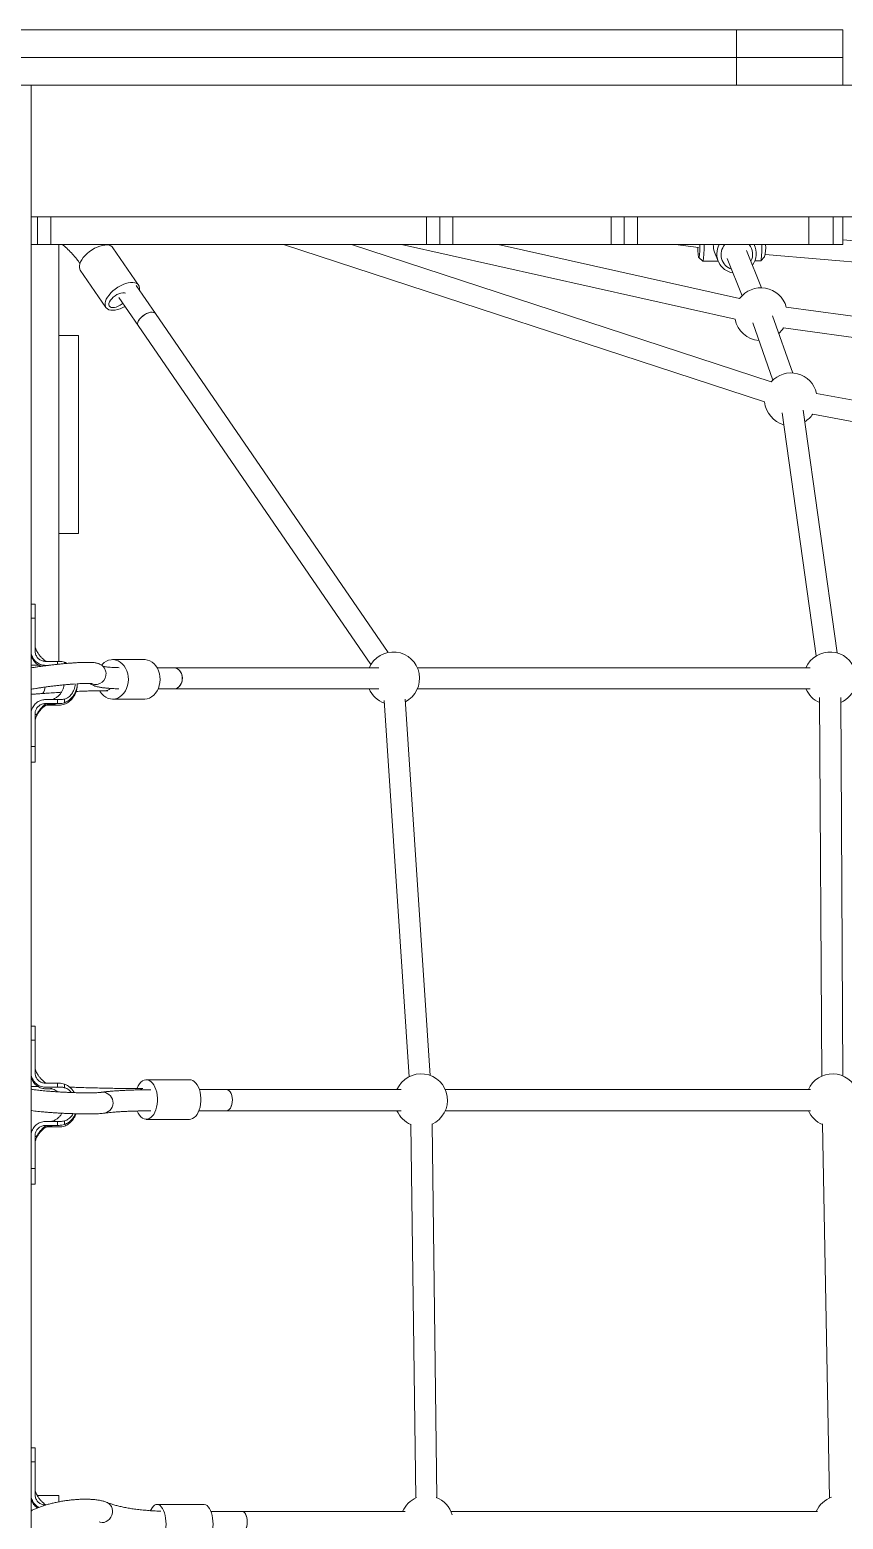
# Model space of a CAD drawing. Header units: millimetres. Extents: x -6304 to 6571, y -6082 to 4447.
# Drawn here: x 1532 to 2149, y 657 to 1787 of the extents above; entities that cross this region are included whole.
import ezdxf

# ---------------------------------------------------------------- set-up
doc = ezdxf.new("R2010")
doc.units = ezdxf.units.MM
doc.layers.add('DIKOM_ОБЪЕКТ', color=7, linetype='Continuous')

msp = doc.modelspace()

# ---------------------------------------------------------------- linework, layer by layer
at = {"layer": 'DIKOM_ОБЪЕКТ', "color": 7, "linetype": 'Continuous', "lineweight": 15}
for p, q in [((1466.666, 1787.038), (2068.478, 1787.038)), ((2068.478, 1766.038), (2068.478, 1787.038)), ((2068.478, 1787.038), (2149.017, 1787.038)), ((2149.017, 1766.038), (2149.017, 1787.038)), ((1327.104, 1766.038), (2068.478, 1766.038)), ((1466.666, 1766.038), (2068.478, 1766.038)), ((2068.478, 1745.038), (2068.478, 1766.038)), ((2068.478, 1766.038), (2149.017, 1766.038)), ((2149.017, 1745.038), (2149.017, 1766.038)), ((1327.104, 1745.038), (2068.478, 1745.038)), ((1533.207, 1645.038), (1533.207, 1745.038)), ((1533.207, -754.962), (1533.207, 1745.038)), ((2068.478, 1745.038), (2135.62, 1745.038)), ((2135.62, 1745.038), (2453.917, 1745.038)), ((1533.207, 1645.038), (2433.207, 1645.038)), ((1538.207, 1624.038), (1538.207, 1645.038)), ((1548.207, 1645.038), (1548.207, 1624.038)), ((1833.207, 1645.038), (1548.207, 1645.038)), ((1833.207, 1624.038), (1833.207, 1645.038)), ((1843.206, 1645.038), (1843.206, 1624.038)), ((1853.207, 1645.038), (1853.207, 1624.038)), ((1973.207, 1624.038), (1973.207, 1645.038)), ((1983.206, 1624.038), (1983.206, 1645.038)), ((1993.207, 1645.038), (1993.207, 1624.038)), ((2123.179, 1645.038), (1993.207, 1645.038)), ((2123.179, 1624.038), (2123.179, 1645.038)), ((2141.719, 1645.038), (2141.719, 1624.038)), ((2149.017, 1624.038), (2149.017, 1645.038)), ((2447.591, 1602.751), (2149.017, 1627.639)), ((1538.207, 1624.038), (1533.207, 1624.038)), ((1548.207, 1624.038), (1538.207, 1624.038)), ((1548.207, 1624.038), (1833.207, 1624.038)), ((1554.206, 1307.887), (1554.206, 1624.038)), ((1593.243, 1623.212), (1592.808, 1624.038)), ((1614.778, 1593.324), (1595.261, 1621.738)), ((1724.755, 1624.038), (2089.732, 1504.791)), ((2094.701, 1520), (1776.273, 1624.038)), ((1814.207, 1624.038), (2067.265, 1567.481)), ((1843.206, 1624.038), (1833.207, 1624.038)), ((1853.207, 1624.038), (1843.206, 1624.038)), ((1853.207, 1624.038), (1973.207, 1624.038)), ((2070.755, 1583.096), (1887.563, 1624.038)), ((1983.206, 1624.038), (1973.207, 1624.038)), ((1993.207, 1624.038), (1983.206, 1624.038)), ((1993.207, 1624.038), (2123.179, 1624.038)), ((2022.214, 1624.038), (2039.587, 1621.802)), ((2051.764, 1618.423), (2054.537, 1611.53)), ((2087.477, 1591.282), (2076.093, 1619.573)), ((2082.368, 1622.729), (2081.842, 1624.038)), ((2090.124, 1616.493), (2448.346, 1586.633)), ((2141.719, 1624.038), (2123.179, 1624.038)), ((2149.017, 1624.038), (2141.719, 1624.038)), ((1570.533, 1604.752), (1590.05, 1576.339)), ((2039.745, 1614.414), (2042.74, 1611.441)), ((2042.82, 1611.402), (2054.559, 1611.476)), ((2061.25, 1613.6), (2072.634, 1585.309)), ((2082.268, 1611.652), (2086.702, 1611.68)), ((2086.782, 1611.721), (2089.739, 1614.732)), ((1599.801, 1583.959), (1614.438, 1562.649)), ((1627.627, 1571.708), (1612.989, 1593.018)), ((1804.179, 1314.677), (1627.627, 1571.708)), ((2456.207, 1528.703), (2106.146, 1576.725)), ((1614.438, 1562.649), (1790.991, 1305.618)), ((2080.708, 1564.786), (2096.007, 1521.335)), ((2111.099, 1526.649), (2095.799, 1570.1)), ((2103.972, 1560.873), (2454.032, 1512.852)), ((1569.207, 1555.038), (1554.206, 1555.038)), ((1569.207, 1405.038), (1569.207, 1555.038)), ((2456.82, 1450.111), (2129.127, 1511.207)), ((2103.016, 1496.354), (2128.912, 1312.077)), ((2144.756, 1314.304), (2118.861, 1498.581)), ((2126.194, 1495.478), (2453.887, 1434.382)), ((1554.206, 1405.038), (1569.207, 1405.038)), ((1536.207, 1351.303), (1533.207, 1351.303)), ((1536.206, 1345.054), (1536.206, 1346.128)), ((1533.207, 1340.602), (1536.207, 1340.602)), ((1536.207, 1340.602), (1536.207, 1315.897)), ((1536.208, 1338.035), (1536.208, 1338.734)), ((1533.207, 1305.038), (1539.11, 1305.038)), ((1544.206, 1307.901), (1545.207, 1307.901)), ((1545.207, 1304.903), (1544.206, 1304.903)), ((1545.207, 1307.901), (1553.345, 1307.901)), ((1546.39, 1304.903), (1545.207, 1304.903)), ((1553.345, 1305.701), (1553.345, 1307.901)), ((1558.555, 1307.219), (1558.555, 1306.21)), ((1619.129, 1309.272), (1595.044, 1309.272)), ((1641.588, 1303.038), (1628.847, 1303.038)), ((1796.926, 1303.038), (1641.588, 1303.038)), ((2124.198, 1303.038), (1826.294, 1303.038)), ((1568.093, 1287.816), (1568.13, 1289.136)), ((1545.207, 1278.916), (1544.206, 1278.916)), ((1553.345, 1278.916), (1545.207, 1278.916)), ((1553.345, 1275.918), (1553.345, 1278.916)), ((1558.555, 1279.287), (1558.555, 1276.57)), ((1589.454, 1285.659), (1591.532, 1285.659)), ((1595.044, 1279.272), (1619.129, 1279.272)), ((1629.621, 1287.038), (1641.588, 1287.038)), ((1641.588, 1287.038), (1796.926, 1287.038)), ((1801.064, 1278.146), (1819.956, 992.8)), ((1835.921, 993.857), (1817.029, 1279.203)), ((1826.294, 1287.038), (2124.198, 1287.038)), ((2131.468, 1280.53), (2133.126, 993.322)), ((2149.126, 993.414), (2147.468, 1280.622)), ((1536.207, 1243.217), (1536.207, 1267.908)), ((1544.206, 1275.918), (1545.207, 1275.918)), ((1544.571, 1274.677), (1544.956, 1274.747)), ((1544.956, 1274.747), (1545.207, 1274.747)), ((1545.207, 1275.918), (1553.345, 1275.918)), ((1545.207, 1274.747), (1553.345, 1274.747)), ((1555.386, 1275.99), (1556.045, 1275.999)), ((1533.207, 1243.217), (1536.207, 1243.217)), ((1536.206, 1237.626), (1536.208, 1244.243)), ((1536.208, 1241.699), (1536.208, 1243.603)), ((1536.206, 1235.143), (1536.206, 1237.612)), ((1533.207, 1231.345), (1536.207, 1231.345)), ((1536.207, 1031.303), (1533.207, 1031.303)), ((1533.207, 1020.602), (1536.207, 1020.602)), ((1536.206, 1025.054), (1536.206, 1026.128)), ((1536.207, 1020.602), (1536.207, 995.897)), ((1536.208, 1018.035), (1536.208, 1018.734)), ((1544.206, 987.901), (1545.207, 987.901)), ((1545.207, 984.903), (1544.206, 984.903)), ((1545.207, 983.732), (1544.206, 983.732)), ((1545.207, 987.901), (1553.345, 987.901)), ((1553.345, 984.903), (1545.207, 984.903)), ((1548.963, 983.732), (1545.207, 983.732)), ((1553.345, 984.903), (1553.345, 987.901)), ((1558.555, 987.219), (1558.555, 984.503)), ((1618.089, 983.853), (1615.248, 983.853)), ((1653.527, 990.491), (1620.603, 990.491)), ((1681.366, 983.038), (1660.889, 983.038)), ((1814.062, 983.038), (1681.366, 983.038)), ((2124.406, 983.038), (1847.48, 983.038)), ((1620.603, 960.491), (1653.527, 960.491)), ((1660.564, 967.038), (1681.366, 967.038)), ((1681.366, 967.038), (1814.062, 967.038)), ((1847.48, 967.038), (2124.406, 967.038)), ((1545.207, 958.916), (1544.206, 958.916)), ((1544.206, 955.918), (1545.207, 955.918)), ((1544.571, 954.677), (1544.956, 954.747)), ((1544.956, 954.747), (1545.207, 954.747)), ((1553.345, 958.916), (1545.207, 958.916)), ((1545.207, 955.918), (1553.345, 955.918)), ((1545.207, 954.747), (1553.345, 954.747)), ((1553.345, 955.918), (1553.345, 958.916)), ((1555.386, 955.99), (1556.045, 955.999)), ((1558.555, 959.287), (1558.555, 956.57)), ((1821.389, 956.834), (1825.127, 673.262)), ((1841.126, 673.472), (1837.387, 957.045)), ((2133.568, 957.165), (2138.934, 673.214)), ((1536.207, 923.218), (1536.207, 947.908)), ((1533.207, 923.218), (1536.207, 923.218)), ((1536.206, 917.626), (1536.208, 924.243)), ((1536.206, 915.143), (1536.206, 917.612)), ((1536.208, 921.699), (1536.208, 923.603)), ((1533.207, 911.345), (1536.207, 911.345)), ((1536.207, 711.303), (1533.207, 711.303)), ((1533.207, 700.602), (1536.207, 700.602)), ((1536.206, 705.054), (1536.206, 706.128)), ((1536.207, 700.602), (1536.207, 675.897)), ((1536.208, 698.035), (1536.208, 698.734)), ((1554.206, 675.038), (1537.917, 675.038)), ((1554.206, 670.474), (1554.206, 675.038)), ((1664.442, 668.316), (1628.806, 668.316)), ((1693.57, 663.038), (1669.631, 663.038)), ((1817.037, 663.038), (1693.57, 663.038)), ((2129.842, 663.038), (1851.698, 663.038))]:
    msp.add_line(p, q, dxfattribs=at)
at = {"layer": 'DIKOM_ОБЪЕКТ', "color": 7, "linetype": 'Continuous', "lineweight": 15, "flags": 128}
for points in [[(1593.641, 1623.115), (1592.372, 1623.571), (1590.882, 1623.786), (1589.205, 1623.753), (1587.379, 1623.474), (1585.449, 1622.956), (1583.458, 1622.21), (1581.455, 1621.253), (1579.485, 1620.109), (1577.596, 1618.804), (1575.83, 1617.369), (1574.231, 1615.837), (1572.834, 1614.244), (1571.673, 1612.628), (1570.776, 1611.026), (1570.162, 1609.477), (1569.847, 1608.015), (1569.838, 1606.677), (1570.135, 1605.492), (1570.533, 1604.752)], [(1595.261, 1621.738), (1594.657, 1622.427), (1593.641, 1623.115)], [(2038.951, 1621.884), (2039.01, 1620.46), (2039.107, 1618.738), (2039.224, 1617.248), (2039.355, 1616.035), (2039.499, 1615.137), (2039.649, 1614.581), (2039.802, 1614.383), (2039.953, 1614.55), (2040.097, 1615.076), (2040.231, 1615.946), (2040.349, 1617.133), (2040.448, 1618.601), (2040.526, 1620.305), (2040.579, 1622.194), (2040.606, 1624.038)], [(2043.819, 1624.038), (2043.798, 1622.013), (2043.751, 1619.875), (2043.679, 1617.89), (2043.585, 1616.104), (2043.471, 1614.56), (2043.339, 1613.293), (2043.193, 1612.334), (2043.036, 1611.704), (2042.872, 1611.419), (2042.74, 1611.441)], [(2086.702, 1611.68), (2086.754, 1611.697), (2086.918, 1611.983), (2087.075, 1612.612), (2087.221, 1613.572), (2087.353, 1614.838), (2087.467, 1616.383), (2087.561, 1618.168), (2087.633, 1620.153), (2087.68, 1622.291), (2087.7, 1624.038)], [(1613.158, 1594.701), (1611.889, 1595.158), (1610.399, 1595.373), (1608.721, 1595.34), (1606.896, 1595.061), (1604.966, 1594.543), (1602.975, 1593.796), (1600.972, 1592.84), (1599.002, 1591.696), (1597.112, 1590.391), (1595.347, 1588.956), (1593.747, 1587.424), (1592.351, 1585.831), (1591.19, 1584.215), (1590.293, 1582.613), (1589.679, 1581.063), (1589.364, 1579.602), (1589.355, 1578.263), (1589.652, 1577.078), (1590.248, 1576.075), (1591.129, 1575.277), (1592.275, 1574.703), (1593.659, 1574.367), (1595.247, 1574.276), (1597.004, 1574.432), (1598.887, 1574.832), (1600.854, 1575.466), (1602.856, 1576.32), (1604.472, 1577.158)], [(1604.962, 1587.172), (1603.97, 1587.479), (1602.757, 1587.525), (1601.379, 1587.309), (1599.9, 1586.84), (1598.39, 1586.141), (1596.919, 1585.243), (1595.557, 1584.19), (1594.367, 1583.03), (1593.404, 1581.817), (1592.713, 1580.609), (1592.328, 1579.462), (1592.265, 1578.429), (1592.528, 1577.558), (1593.105, 1576.891), (1593.968, 1576.459), (1595.077, 1576.281), (1596.381, 1576.367), (1597.817, 1576.712), (1599.321, 1577.299), (1600.82, 1578.103), (1602.244, 1579.084), (1602.825, 1579.556)], [(1614.438, 1562.649), (1614.183, 1563.157), (1614.051, 1564.099), (1614.245, 1565.184), (1614.757, 1566.363), (1615.562, 1567.58), (1616.623, 1568.778), (1617.89, 1569.901), (1619.304, 1570.897), (1620.799, 1571.719), (1622.305, 1572.329), (1623.751, 1572.698), (1625.07, 1572.808), (1626.201, 1572.656), (1627.089, 1572.248), (1627.627, 1571.708)], [(1614.438, 1562.649), (1614.156, 1563.24), (1614.055, 1564.198), (1614.281, 1565.294), (1614.822, 1566.479), (1615.654, 1567.697), (1616.737, 1568.89), (1618.021, 1570.003), (1619.445, 1570.984), (1620.944, 1571.787), (1622.448, 1572.375), (1623.885, 1572.72), (1625.188, 1572.805), (1626.297, 1572.628), (1627.16, 1572.195), (1627.627, 1571.708)], [(1536.22, 1322.68), (1536.221, 1322.824), (1536.222, 1322.968)], [(1586.713, 1305.047), (1587.21, 1305.617), (1588.685, 1306.982), (1590.308, 1308.049), (1592.043, 1308.793), (1593.848, 1309.197), (1595.681, 1309.25), (1597.499, 1308.953), (1599.26, 1308.312), (1600.921, 1307.341), (1602.445, 1306.065), (1603.796, 1304.511), (1604.941, 1302.718), (1605.855, 1300.727), (1606.515, 1298.585), (1606.906, 1296.341)], [(1619.129, 1309.272), (1619.766, 1309.25), (1621.584, 1308.953), (1623.344, 1308.312), (1625.006, 1307.341), (1626.53, 1306.065), (1627.881, 1304.511), (1629.026, 1302.718), (1629.94, 1300.727), (1630.6, 1298.585), (1630.991, 1296.341)], [(1641.588, 1287.038), (1642.125, 1287.067), (1643.481, 1287.398), (1644.748, 1288.086), (1645.867, 1289.099), (1646.786, 1290.391), (1647.462, 1291.899), (1647.864, 1293.554), (1647.972, 1295.279), (1647.781, 1296.992), (1647.301, 1298.614), (1646.554, 1300.069), (1645.574, 1301.289), (1644.409, 1302.216), (1643.111, 1302.808), (1641.742, 1303.036), (1641.588, 1303.038)], [(1641.588, 1287.038), (1642.875, 1287.202), (1644.189, 1287.732), (1645.382, 1288.603), (1646.398, 1289.776), (1647.189, 1291.194), (1647.718, 1292.792), (1647.96, 1294.495), (1647.904, 1296.223), (1647.553, 1297.897), (1646.923, 1299.436), (1646.044, 1300.77), (1644.956, 1301.836), (1643.71, 1302.584), (1642.366, 1302.979), (1641.588, 1303.038)], [(1543.868, 1288.37), (1543.74, 1287.418), (1543.42, 1286.032), (1542.976, 1284.899), (1542.428, 1284.073), (1541.801, 1283.591), (1541.355, 1283.474)], [(1606.906, 1296.341), (1607.019, 1294.049), (1606.852, 1291.762), (1606.407, 1289.534), (1605.697, 1287.417), (1604.737, 1285.461), (1603.549, 1283.711), (1602.162, 1282.208), (1600.609, 1280.989), (1598.925, 1280.081), (1597.15, 1279.505), (1595.326, 1279.276), (1593.494, 1279.398), (1591.7, 1279.868), (1589.984, 1280.677), (1588.386, 1281.804), (1586.945, 1283.223), (1585.693, 1284.901), (1585.308, 1285.538)], [(1630.991, 1296.341), (1631.104, 1294.049), (1630.936, 1291.762), (1630.492, 1289.534), (1629.782, 1287.417), (1628.821, 1285.461), (1627.634, 1283.711), (1626.247, 1282.208), (1624.693, 1280.989), (1623.01, 1280.081), (1621.234, 1279.505), (1619.41, 1279.276), (1619.129, 1279.272)], [(1536.22, 1002.68), (1536.221, 1002.824), (1536.222, 1002.968)], [(1613.539, 983.873), (1613.66, 984.182), (1614.495, 985.946), (1615.473, 987.466), (1616.571, 988.704), (1617.763, 989.633), (1619.023, 990.231), (1620.319, 990.483), (1621.622, 990.384), (1622.901, 989.935), (1624.126, 989.148), (1625.269, 988.041), (1626.302, 986.64), (1627.201, 984.977), (1627.946, 983.092), (1628.519, 981.029), (1628.907, 978.837), (1629.099, 976.565), (1629.093, 974.269)], [(1653.527, 990.491), (1654.546, 990.384), (1655.825, 989.935), (1657.05, 989.148), (1658.193, 988.041), (1659.226, 986.64), (1660.126, 984.977), (1660.871, 983.092), (1661.444, 981.029), (1661.831, 978.837), (1662.024, 976.565), (1662.017, 974.269)], [(1681.366, 967.038), (1681.733, 967.064), (1682.698, 967.39), (1683.601, 968.073), (1684.399, 969.082), (1685.055, 970.369), (1685.539, 971.875), (1685.828, 973.528), (1685.908, 975.252), (1685.775, 976.966), (1685.437, 978.59), (1684.908, 980.048), (1684.214, 981.272), (1683.386, 982.204), (1682.464, 982.801), (1681.491, 983.035), (1681.366, 983.038)], [(1681.366, 967.038), (1681.711, 967.061), (1682.677, 967.379), (1683.581, 968.054), (1684.382, 969.056), (1685.042, 970.338), (1685.53, 971.839), (1685.823, 973.49), (1685.908, 975.213), (1685.781, 976.929), (1685.447, 978.556), (1684.922, 980.018), (1684.231, 981.248), (1683.406, 982.187), (1682.485, 982.792), (1681.513, 983.034), (1681.366, 983.038)], [(1629.093, 974.269), (1628.887, 972.001), (1628.488, 969.815), (1627.903, 967.762), (1627.148, 965.89), (1626.239, 964.244), (1625.197, 962.86), (1624.049, 961.773), (1622.819, 961.008), (1621.538, 960.582), (1620.234, 960.505), (1618.94, 960.78), (1617.684, 961.4), (1616.496, 962.349), (1615.405, 963.607), (1614.436, 965.144), (1613.661, 966.797)], [(1662.017, 974.269), (1661.812, 972.001), (1661.412, 969.815), (1660.827, 967.762), (1660.072, 965.89), (1659.163, 964.244), (1658.122, 962.86), (1656.973, 961.773), (1655.744, 961.008), (1654.462, 960.582), (1653.527, 960.491)], [(1536.22, 682.68), (1536.221, 682.824), (1536.222, 682.968)], [(1584.862, 655.059), (1585.56, 654.825), (1587.064, 654.615), (1588.606, 654.772), (1590.113, 655.289), (1591.514, 656.142), (1592.745, 657.292), (1593.748, 658.683), (1594.475, 660.252), (1594.894, 661.925), (1594.983, 663.623), (1594.74, 665.268), (1594.175, 666.782), (1593.315, 668.095), (1592.2, 669.145), (1590.882, 669.883), (1590.869, 669.888)], [(1623.885, 663.69), (1624.23, 664.429), (1625.054, 665.837), (1625.966, 666.951), (1626.945, 667.746), (1627.967, 668.202), (1629.009, 668.31), (1630.046, 668.066), (1631.054, 667.476), (1632.01, 666.555), (1632.89, 665.323), (1633.674, 663.81), (1634.345, 662.05), (1634.886, 660.087), (1635.284, 657.964)], [(1664.442, 668.316), (1664.645, 668.31), (1665.682, 668.066), (1666.69, 667.476), (1667.646, 666.555), (1668.526, 665.323), (1669.311, 663.81), (1669.981, 662.05), (1670.522, 660.087), (1670.92, 657.964)], [(1635.284, 657.964), (1635.53, 655.732), (1635.619, 653.444), (1635.548, 651.153), (1635.319, 648.913), (1634.937, 646.775), (1634.412, 644.791), (1633.755, 643.007), (1632.982, 641.465), (1632.112, 640.2), (1631.164, 639.243), (1630.16, 638.616), (1629.125, 638.333), (1628.083, 638.401), (1627.057, 638.819), (1626.072, 639.577), (1625.152, 640.657), (1624.317, 642.033), (1623.587, 643.674), (1623.5, 643.907)], [(1670.92, 657.964), (1671.166, 655.732), (1671.255, 653.444), (1671.184, 651.153), (1670.955, 648.913), (1670.573, 646.775), (1670.048, 644.791), (1669.391, 643.007), (1668.619, 641.465), (1667.748, 640.2), (1666.8, 639.243), (1665.797, 638.616), (1664.761, 638.333), (1664.442, 638.316)], [(1693.57, 647.038), (1693.73, 647.046), (1694.507, 647.309), (1695.24, 647.933), (1695.894, 648.89), (1696.44, 650.134), (1696.852, 651.607), (1697.11, 653.241), (1697.203, 654.959), (1697.126, 656.68), (1696.882, 658.325), (1696.484, 659.816), (1695.949, 661.084), (1695.304, 662.069), (1694.577, 662.725), (1693.802, 663.022), (1693.57, 663.038)], [(1695.22, 662.166), (1695.877, 661.218), (1696.427, 659.981), (1696.842, 658.513), (1697.105, 656.883), (1697.203, 655.167), (1697.13, 653.444), (1696.891, 651.796), (1696.497, 650.3), (1695.966, 649.025), (1695.323, 648.031), (1694.598, 647.365), (1693.824, 647.058), (1693.57, 647.038)]]:
    msp.add_lwpolyline(points, dxfattribs=at)
at = {"layer": 'DIKOM_ОБЪЕКТ', "color": 7, "linetype": 'Continuous', "lineweight": 15}
for centre, radius, start, end in [((2068.061, 1616.966), 14.564, 150.946171, 260.577195), ((2068.358, 1616.47), 11.656, 139.511776, 250.802241), ((2069.018, 1616.726), 11.624, 332.924287, 38.985612), ((2068.792, 1617.298), 14.619, 323.346446, 27.456464), ((2055.417, 1622.106), 35.105, 347.873995, 3.155648), ((1611.098, 1590.751), 4.455, 344.121888, 62.464297), ((2086.899, 1571.29), 20, 15.767133, 143.823453), ((2086.899, 1571.29), 20, 190.97981, 265.819614), ((2086.899, 1571.29), 20, 312.975971, 328.610776), ((2109.641, 1506.702), 20, 13.017065, 138.328262), ((2109.641, 1506.702), 20, 185.484619, 254.420962), ((2109.641, 1506.702), 20, 301.577319, 325.860708), ((1807.963, 1295.038), 20, 297.365989, 156.421822), ((2139.385, 1295.038), 20, 16.068093, 156.421822), ((1582.121, 1298.369), 7.996, 250.209023, 5.685262), ((2139.385, 1295.038), 20, 293.90878, 343.931907), ((1589.328, 1291.353), 5.696, 271.292571, 314.584584), ((1807.963, 1295.038), 20, 203.578178, 250.209632), ((2139.385, 1295.038), 20, 203.578178, 246.752423), ((1829.149, 975.038), 20, 294.33341, 156.421822), ((2141.231, 975.038), 20, 20.170578, 156.421822), ((1615.15, 980.751), 3.104, 46.668919, 88.188046), ((1587.381, 973.032), 8.007, 281.098813, 96.299544), ((1829.149, 975.038), 20, 203.578178, 247.177053), ((2141.231, 975.038), 20, 203.578178, 247.504519), ((1833.368, 655.038), 20, 112.606974, 156.421822), ((1833.368, 655.038), 20, 15.530444, 68.903489), ((2147.279, 655.038), 20, 109.682036, 156.421822), ((1693.488, 660.888), 2.152, 36.419184, 87.830691)]:
    msp.add_arc(centre, radius, start, end, dxfattribs=at)
msp.add_ellipse((2064.666, 1626.541), major_axis=(8.856, 13.201), ratio=0.80840841, start_param=2.23517122, end_param=2.6388657, dxfattribs=at)
for points, knots in [([(1557.211, 1624.038), (1557.326, 1623.946), (1558.713, 1622.837), (1561.205, 1620.469), (1564.651, 1616.923), (1567.717, 1613.342), (1569.544, 1610.86), (1570.376, 1609.729)], [0, 0, 0, 0, 0.02309262, 0.27818827, 0.53297226, 0.78739431, 1, 1, 1, 1]), ([(1536.207, 1351.274), (1536.207, 1351.241), (1536.207, 1351.172), (1536.206, 1350.368), (1536.206, 1349.055), (1536.206, 1347.204), (1536.206, 1344.529), (1536.206, 1342.079), (1536.207, 1340.602)], [0, 0, 0, 0, 0.14014914, 0.29313436, 0.45055963, 0.60354336, 0.76096695, 1, 1, 1, 1]), ([(1536.208, 1338.814), (1536.208, 1340.076), (1536.207, 1342.494), (1536.207, 1344.771), (1536.206, 1345.861)], [0, 0, 0, 0, 0.52139801, 1, 1, 1, 1]), ([(1536.207, 1334.283), (1536.207, 1335.54), (1536.208, 1337.946), (1536.208, 1339.791), (1536.208, 1340.672)], [0, 0, 0, 0, 0.5224447, 1, 1, 1, 1]), ([(1536.207, 1333.112), (1536.207, 1334.502), (1536.208, 1336.213), (1536.208, 1337.581), (1536.208, 1337.838)], [0, 0, 0, 0, 0.81183362, 1, 1, 1, 1]), ([(1544.206, 1304.903), (1544.122, 1304.903), (1543.696, 1304.906), (1542.036, 1305.026), (1539.273, 1305.83), (1536.207, 1308.044), (1534.06, 1311.141), (1533.269, 1313.931), (1533.218, 1315.53), (1533.207, 1315.897)], [0, 0, 0, 0, 0.0147992, 0.07410937, 0.29003675, 0.50596807, 0.72094749, 0.93601038, 1, 1, 1, 1]), ([(1541.426, 1304.249), (1540.726, 1304.414), (1538.812, 1304.866), (1536.216, 1306.907), (1534.058, 1309.961), (1533.269, 1312.76), (1533.218, 1314.359), (1533.207, 1314.726)], [0, 0, 0, 0, 0.14927663, 0.40801934, 0.66562143, 0.92332355, 1, 1, 1, 1]), ([(1544.977, 1307.901), (1544.801, 1307.913), (1544.433, 1307.938), (1543.518, 1308.494), (1542.705, 1309.444), (1541.652, 1310.288), (1540.937, 1311.005), (1540.339, 1311.634), (1539.773, 1312.3), (1539.152, 1313.104), (1538.426, 1314.152), (1537.682, 1315.394), (1537.021, 1316.766), (1536.53, 1318.145), (1536.244, 1319.419), (1536.219, 1319.921), (1536.207, 1320.179)], [0, 0, 0, 0, 0.02777928, 0.0583481, 0.14633412, 0.21419237, 0.26523971, 0.30974987, 0.34693729, 0.40248599, 0.47470759, 0.56119481, 0.65930681, 0.76645409, 0.88031556, 1, 1, 1, 1]), ([(1536.207, 1315.897), (1536.212, 1315.671), (1536.242, 1314.553), (1536.771, 1312.563), (1538.287, 1310.292), (1540.475, 1308.657), (1542.576, 1307.97), (1543.839, 1307.917), (1544.206, 1307.901)], [0, 0, 0, 0, 0.054126702, 0.268331308, 0.48252927, 0.697283812, 0.911981912, 1, 1, 1, 1]), ([(1590.089, 1299.045), (1590.007, 1299.604), (1589.851, 1300.665), (1589.251, 1302.098), (1588.494, 1303.303), (1587.607, 1304.297), (1586.655, 1305.084), (1585.69, 1305.681), (1584.748, 1306.119), (1583.824, 1306.441), (1582.86, 1306.687), (1581.704, 1306.892), (1580.265, 1307.049), (1578.505, 1307.147), (1576.461, 1307.185), (1574.229, 1307.168), (1571.773, 1307.099), (1569.18, 1306.986), (1566.447, 1306.829), (1563.586, 1306.633), (1560.619, 1306.398), (1557.57, 1306.128), (1554.466, 1305.825), (1551.334, 1305.492), (1548.206, 1305.132), (1545.109, 1304.749), (1542.074, 1304.346), (1539.124, 1303.926), (1536.306, 1303.494), (1534.326, 1303.176), (1533.35, 1303.002), (1533.207, 1302.976)], [0, 0, 0, 0, 0.02368386, 0.04497723, 0.06517522, 0.08453655, 0.10326935, 0.12167665, 0.14039857, 0.16038077, 0.1834155, 0.21260621, 0.25498484, 0.3030835, 0.34751404, 0.39438273, 0.43913261, 0.48283437, 0.52595859, 0.5687367, 0.61129535, 0.65370959, 0.69603876, 0.73831965, 0.78058233, 0.82285253, 0.86516044, 0.90753028, 0.95001015, 0.99265347, 1, 1, 1, 1]), ([(1553.345, 1307.901), (1553.438, 1307.901), (1553.797, 1307.901), (1554.157, 1307.901), (1554.425, 1307.9)], [0, 0, 0, 0, 0.25635712, 1, 1, 1, 1]), ([(1554.425, 1307.9), (1555.12, 1307.876), (1556.532, 1307.825), (1557.873, 1307.423), (1558.555, 1307.219)], [0, 0, 0, 0, 0.49215758, 1, 1, 1, 1]), ([(1558.555, 1307.219), (1559.003, 1307.069), (1559.624, 1306.861), (1560.149, 1306.472), (1560.294, 1306.365)], [0, 0, 0, 0, 0.72293719, 1, 1, 1, 1]), ([(1600.07, 1303.121), (1599.488, 1303.136), (1597.902, 1303.175), (1595.626, 1303.282), (1593.241, 1303.433), (1591.2, 1303.615), (1589.523, 1303.816), (1588.356, 1303.996), (1587.876, 1304.098), (1587.709, 1304.133)], [0, 0, 0, 0, 0.09802624, 0.26754147, 0.43515601, 0.60011995, 0.76133811, 0.91723688, 1, 1, 1, 1]), ([(1533.207, 1286.715), (1533.625, 1286.795), (1534.719, 1287.005), (1536.734, 1287.353), (1539.201, 1287.754), (1541.851, 1288.154), (1544.637, 1288.547), (1547.528, 1288.927), (1550.486, 1289.29), (1553.479, 1289.631), (1556.469, 1289.946), (1559.424, 1290.231), (1562.296, 1290.481), (1564.465, 1290.654), (1565.618, 1290.731), (1565.896, 1290.749)], [0, 0, 0, 0, 0.05059974, 0.13244455, 0.21525452, 0.29871325, 0.38260487, 0.46678627, 0.55115104, 0.63562103, 0.720133, 0.80460669, 0.88897675, 0.97317007, 1, 1, 1, 1]), ([(1558.131, 1290.102), (1558.126, 1289.994), (1558.095, 1289.264), (1557.78, 1287.899), (1557.136, 1286.018), (1556.121, 1284.162), (1554.749, 1282.407), (1553.042, 1280.878), (1551.232, 1279.765), (1549.759, 1279.138), (1549.125, 1278.965), (1548.947, 1278.916)], [0, 0, 0, 0, 0.02049922, 0.13919521, 0.26457003, 0.39873884, 0.54125789, 0.69050506, 0.83691215, 0.95431259, 1, 1, 1, 1]), ([(1558.555, 1279.287), (1559.134, 1279.493), (1560.717, 1280.057), (1563.046, 1281.823), (1565.253, 1284.79), (1566.466, 1287.961), (1566.682, 1290.093), (1566.754, 1290.807)], [0, 0, 0, 0, 0.12363998, 0.33764851, 0.57496214, 0.85749441, 1, 1, 1, 1]), ([(1568.093, 1288.848), (1567.967, 1288.206), (1567.669, 1286.689), (1566.822, 1284.399), (1565.513, 1281.998), (1563.757, 1279.833), (1561.468, 1277.84), (1559.578, 1277.016), (1558.555, 1276.57)], [0, 0, 0, 0, 0.119614, 0.28258986, 0.44551267, 0.61996574, 0.79426208, 1, 1, 1, 1]), ([(1568.273, 1291.082), (1568.276, 1290.781), (1568.285, 1290.031), (1568.165, 1289.291), (1568.093, 1288.848)], [0, 0, 0, 0, 0.40124264, 1, 1, 1, 1]), ([(1568.178, 1290.898), (1568.841, 1290.936), (1570.327, 1291.023), (1572.41, 1291.11), (1574.422, 1291.167), (1576.153, 1291.183), (1577.524, 1291.164), (1578.528, 1291.121), (1579.161, 1291.074), (1579.496, 1291.031), (1579.499, 1291.03), (1579.5, 1291.03)], [0, 0, 0, 0, 0.11024082, 0.24734013, 0.38301933, 0.51655444, 0.64680717, 0.75833342, 0.85982393, 0.94868719, 1, 1, 1, 1]), ([(1577.86, 1291.145), (1578.092, 1290.971), (1578.705, 1290.513), (1579.705, 1289.979), (1580.957, 1289.426), (1582.5, 1288.914), (1584.423, 1288.443), (1586.71, 1288.044), (1589.316, 1287.718), (1592.138, 1287.465), (1595.26, 1287.277), (1597.797, 1287.166), (1599.388, 1287.132), (1599.783, 1287.124)], [0, 0, 0, 0, 0.03427736, 0.09064423, 0.15766966, 0.24215656, 0.35637875, 0.48369704, 0.60161529, 0.72640179, 0.84560423, 0.96170433, 1, 1, 1, 1]), ([(1533.207, 1283.003), (1533.632, 1283.018), (1534.876, 1283.063), (1537.142, 1283.187), (1539.459, 1283.334), (1540.893, 1283.44), (1541.354, 1283.474)], [0, 0, 0, 0, 0.17449872, 0.51025649, 0.84276907, 1, 1, 1, 1]), ([(1544.206, 1278.916), (1544.122, 1278.916), (1543.696, 1278.913), (1542.043, 1278.795), (1539.295, 1277.996), (1536.236, 1275.802), (1534.082, 1272.722), (1533.271, 1269.922), (1533.219, 1268.306), (1533.207, 1267.922)], [0, 0, 0, 0, 0.0147988, 0.07410578, 0.28877791, 0.50345964, 0.71803799, 0.93308512, 1, 1, 1, 1]), ([(1541.354, 1283.474), (1542.333, 1283.547), (1545.171, 1283.758), (1549.757, 1284.075), (1553.736, 1284.337), (1555.841, 1284.459), (1556.231, 1284.482)], [0, 0, 0, 0, 0.19128016, 0.55433061, 0.91722982, 1, 1, 1, 1]), ([(1553.345, 1278.916), (1553.43, 1278.916), (1553.855, 1278.916), (1554.619, 1278.921), (1556.288, 1278.881), (1557.587, 1279.113), (1558.555, 1279.287)], [0, 0, 0, 0, 0.04845615, 0.24225088, 0.4360538, 1, 1, 1, 1]), ([(1558.555, 1275.429), (1558.991, 1275.602), (1560.681, 1276.271), (1562.823, 1277.814), (1564.769, 1279.953), (1566.109, 1281.95), (1567.179, 1284.215), (1567.804, 1286.232), (1568.026, 1287.45), (1568.093, 1287.816)], [0, 0, 0, 0, 0.08655817, 0.33550644, 0.47571109, 0.61598343, 0.77400127, 0.9320611, 1, 1, 1, 1]), ([(1567.378, 1285.076), (1568.244, 1285.116), (1570.711, 1285.232), (1574.563, 1285.377), (1578.93, 1285.513), (1583.051, 1285.605), (1586.554, 1285.652), (1588.61, 1285.657), (1589.454, 1285.659)], [0, 0, 0, 0, 0.10353989, 0.29503844, 0.48623682, 0.67706286, 0.86740851, 1, 1, 1, 1]), ([(1536.207, 1267.908), (1536.207, 1268), (1536.212, 1268.462), (1536.338, 1269.666), (1536.96, 1271.603), (1538.464, 1273.708), (1540.701, 1275.275), (1542.742, 1275.87), (1543.922, 1275.909), (1544.206, 1275.918)], [0, 0, 0, 0, 0.022084298, 0.110619886, 0.289022647, 0.502901901, 0.717711703, 0.931842514, 1, 1, 1, 1]), ([(1536.207, 1262.369), (1536.218, 1262.583), (1536.239, 1262.996), (1536.48, 1264.128), (1536.878, 1265.366), (1537.435, 1266.693), (1538.088, 1267.926), (1538.758, 1268.979), (1539.483, 1269.988), (1540.401, 1271.134), (1541.578, 1272.214), (1542.524, 1273.125), (1543.046, 1273.635), (1543.445, 1273.986), (1543.853, 1274.319), (1544.248, 1274.633), (1544.508, 1274.668), (1544.571, 1274.677)], [0, 0, 0, 0, 0.11769428, 0.22718327, 0.32771717, 0.41698815, 0.51373497, 0.5798911, 0.62528129, 0.7049794, 0.81390849, 0.87237974, 0.91556311, 0.93292345, 0.95859045, 0.99006506, 1, 1, 1, 1]), ([(1536.942, 1267.542), (1537.034, 1267.537), (1537.241, 1267.527), (1537.719, 1268.029), (1538.303, 1268.98), (1539.308, 1270.577), (1540.367, 1271.968), (1541.639, 1273.217), (1542.685, 1274.382), (1543.533, 1275.176), (1544.125, 1275.674), (1544.354, 1275.774), (1544.428, 1275.804), (1544.472, 1275.82), (1544.495, 1275.829), (1544.513, 1275.836), (1544.531, 1275.843), (1544.543, 1275.846), (1544.537, 1275.845), (1544.535, 1275.844)], [0, 0, 0, 0, 0.07410762, 0.16556107, 0.32222624, 0.44676733, 0.58701731, 0.70944198, 0.83830391, 0.94112338, 0.97428453, 0.98129604, 0.98628053, 0.98820127, 0.9899189, 0.99161866, 0.9934432, 0.99779282, 1, 1, 1, 1]), ([(1554.445, 1274.747), (1553.18, 1274.79), (1550.783, 1274.871), (1547.977, 1275.003), (1546.11, 1275.136), (1545.159, 1275.26), (1545.28, 1275.339), (1545.332, 1275.372)], [0, 0, 0, 0, 0.24818807, 0.47017367, 0.67144279, 0.85932435, 1, 1, 1, 1]), ([(1554.445, 1274.747), (1554.323, 1274.752), (1553.072, 1274.801), (1550.5, 1274.883), (1548.62, 1274.977), (1547.819, 1275.026), (1547.779, 1275.028), (1547.74, 1275.03), (1547.699, 1275.033), (1547.659, 1275.035), (1547.617, 1275.038), (1547.575, 1275.041), (1547.532, 1275.043), (1547.489, 1275.046), (1547.444, 1275.049), (1547.4, 1275.052), (1547.355, 1275.055), (1547.309, 1275.058), (1547.262, 1275.061), (1547.215, 1275.064), (1547.168, 1275.068), (1547.119, 1275.071), (1547.07, 1275.075), (1547.021, 1275.078), (1546.971, 1275.082), (1546.87, 1275.089), (1546.527, 1275.116), (1545.883, 1275.176), (1545.3, 1275.266), (1545.309, 1275.335), (1545.313, 1275.368)], [0, 0, 0, 0, 0.02596324, 0.2681204, 0.49352452, 0.49723805, 0.50103968, 0.50491886, 0.50888612, 0.51293596, 0.5170787, 0.52130924, 0.5256325, 0.5300535, 0.53457229, 0.53919387, 0.54391825, 0.5487456, 0.55368082, 0.55873877, 0.56390034, 0.5691895, 0.57460206, 0.58013824, 0.58581269, 0.59162106, 0.61485953, 0.70793236, 0.85852622, 1, 1, 1, 1]), ([(1545.313, 1275.368), (1545.425, 1275.402), (1545.542, 1275.437), (1545.867, 1275.481), (1546.139, 1275.514), (1546.527, 1275.549), (1546.87, 1275.576), (1546.971, 1275.584), (1547.021, 1275.587), (1547.07, 1275.591), (1547.119, 1275.594), (1547.168, 1275.598), (1547.215, 1275.601), (1547.262, 1275.604), (1547.309, 1275.608), (1547.355, 1275.611), (1547.4, 1275.614), (1547.444, 1275.617), (1547.489, 1275.619), (1547.532, 1275.622), (1547.575, 1275.625), (1547.617, 1275.628), (1547.659, 1275.63), (1547.699, 1275.633), (1547.74, 1275.635), (1547.779, 1275.638), (1547.819, 1275.64), (1548.62, 1275.689), (1550.499, 1275.783), (1553.072, 1275.865), (1554.323, 1275.913), (1554.445, 1275.918)], [0, 0, 0, 0, 0.15707622, 0.16498175, 0.21361322, 0.31700003, 0.34281365, 0.34927124, 0.35556896, 0.36172418, 0.36773101, 0.37360629, 0.37934536, 0.38495832, 0.39044591, 0.39580821, 0.40105612, 0.40618441, 0.41120395, 0.41611487, 0.42091721, 0.42561651, 0.43022377, 0.43471697, 0.43912927, 0.44343291, 0.44765587, 0.45178091, 0.70216333, 0.9711554, 1, 1, 1, 1]), ([(1554.425, 1275.917), (1554.333, 1275.917), (1553.973, 1275.918), (1553.613, 1275.918), (1553.345, 1275.918)], [0, 0, 0, 0, 0.25648182, 1, 1, 1, 1]), ([(1553.345, 1274.747), (1553.438, 1274.747), (1553.797, 1274.747), (1554.157, 1274.748), (1554.425, 1274.748)], [0, 0, 0, 0, 0.25635711, 1, 1, 1, 1]), ([(1558.555, 1276.57), (1557.896, 1276.379), (1556.556, 1275.989), (1555.145, 1275.941), (1554.428, 1275.917)], [0, 0, 0, 0, 0.49162735, 1, 1, 1, 1]), ([(1554.428, 1274.748), (1555.122, 1274.773), (1556.533, 1274.824), (1557.874, 1275.225), (1558.555, 1275.429)], [0, 0, 0, 0, 0.49215984, 1, 1, 1, 1]), ([(1536.207, 1243.217), (1536.207, 1243.133), (1536.207, 1242.713), (1536.207, 1240.969), (1536.206, 1238.498), (1536.206, 1235.872), (1536.206, 1233.949), (1536.206, 1232.491), (1536.207, 1231.636), (1536.207, 1231.273), (1536.207, 1231.365), (1536.207, 1231.374)], [0, 0, 0, 0, 0.01202487, 0.06014385, 0.25374705, 0.39806295, 0.54656535, 0.69088537, 0.83938511, 0.98370009, 1, 1, 1, 1]), ([(1536.207, 1251.978), (1536.207, 1252.024), (1536.208, 1252.574), (1536.209, 1253.27), (1536.209, 1253.757), (1536.209, 1253.862)], [0, 0, 0, 0, 0.06728258, 0.80009281, 1, 1, 1, 1]), ([(1536.208, 1243.353), (1536.208, 1243.993), (1536.208, 1245.719), (1536.207, 1247.888), (1536.207, 1249.253)], [0, 0, 0, 0, 0.37077373, 1, 1, 1, 1]), ([(1536.207, 1031.274), (1536.207, 1031.241), (1536.207, 1031.172), (1536.206, 1030.368), (1536.206, 1029.055), (1536.206, 1027.204), (1536.206, 1024.529), (1536.206, 1022.079), (1536.207, 1020.602)], [0, 0, 0, 0, 0.14014914, 0.29313428, 0.45055996, 0.60354369, 0.76096751, 1, 1, 1, 1]), ([(1536.208, 1018.814), (1536.208, 1020.075), (1536.207, 1022.494), (1536.207, 1024.771), (1536.206, 1025.861)], [0, 0, 0, 0, 0.5213994, 1, 1, 1, 1]), ([(1536.207, 1014.283), (1536.207, 1015.54), (1536.208, 1017.946), (1536.208, 1019.791), (1536.208, 1020.672)], [0, 0, 0, 0, 0.52244375, 1, 1, 1, 1]), ([(1536.207, 1013.112), (1536.207, 1014.502), (1536.208, 1016.213), (1536.208, 1017.581), (1536.208, 1017.838)], [0, 0, 0, 0, 0.811833396, 1, 1, 1, 1]), ([(1544.206, 984.903), (1544.122, 984.903), (1543.696, 984.906), (1542.036, 985.026), (1539.273, 985.83), (1536.207, 988.044), (1534.06, 991.141), (1533.269, 993.931), (1533.218, 995.53), (1533.207, 995.897)], [0, 0, 0, 0, 0.0147992, 0.07410944, 0.29003676, 0.50596808, 0.72094769, 0.93601038, 1, 1, 1, 1]), ([(1544.206, 983.732), (1544.122, 983.733), (1543.696, 983.736), (1542.036, 983.855), (1539.273, 984.659), (1536.207, 986.873), (1534.06, 989.97), (1533.269, 992.76), (1533.218, 994.359), (1533.207, 994.726)], [0, 0, 0, 0, 0.0147992, 0.07410943, 0.29003676, 0.50596809, 0.72094789, 0.93601038, 1, 1, 1, 1]), ([(1544.977, 987.901), (1544.801, 987.913), (1544.433, 987.938), (1543.518, 988.494), (1542.705, 989.444), (1541.652, 990.288), (1540.937, 991.005), (1540.339, 991.634), (1539.773, 992.3), (1539.152, 993.104), (1538.426, 994.152), (1537.682, 995.394), (1537.021, 996.765), (1536.53, 998.145), (1536.244, 999.419), (1536.219, 999.921), (1536.207, 1000.179)], [0, 0, 0, 0, 0.02777938, 0.05834833, 0.14633387, 0.21419244, 0.26523932, 0.30975, 0.34693725, 0.40248588, 0.47470732, 0.56119509, 0.65930669, 0.76645392, 0.88031535, 1, 1, 1, 1]), ([(1536.207, 995.897), (1536.212, 995.671), (1536.242, 994.553), (1536.771, 992.563), (1538.287, 990.292), (1540.475, 988.657), (1542.576, 987.97), (1543.839, 987.916), (1544.206, 987.901)], [0, 0, 0, 0, 0.05412788, 0.26833187, 0.48252855, 0.69728413, 0.91198183, 1, 1, 1, 1]), ([(1538.538, 985.451), (1537.823, 985.436), (1536.324, 985.404), (1534.556, 985.336), (1533.578, 985.272), (1533.207, 985.247)], [0, 0, 0, 0, 0.36122359, 0.75766086, 1, 1, 1, 1]), ([(1586.499, 980.99), (1586.403, 980.976), (1586.169, 980.942), (1585.51, 980.872), (1584.51, 980.794), (1583.175, 980.72), (1581.524, 980.658), (1579.584, 980.614), (1577.387, 980.592), (1574.968, 980.593), (1572.363, 980.618), (1569.604, 980.669), (1566.727, 980.743), (1563.766, 980.842), (1560.756, 980.963), (1557.732, 981.106), (1554.729, 981.269), (1551.782, 981.449), (1548.926, 981.646), (1546.193, 981.855), (1543.617, 982.075), (1541.23, 982.302), (1539.063, 982.533), (1537.152, 982.763), (1535.52, 982.986), (1534.281, 983.183), (1533.514, 983.323), (1533.268, 983.378), (1533.207, 983.392)], [0, 0, 0, 0, 0.02177064, 0.05266487, 0.08680356, 0.12379488, 0.16273155, 0.20293411, 0.24395016, 0.28548503, 0.32736074, 0.36946272, 0.41171475, 0.4540654, 0.49647515, 0.53891776, 0.58136346, 0.62378356, 0.66614726, 0.708424, 0.75056915, 0.79252059, 0.8341887, 0.87543041, 0.91601619, 0.95555781, 0.988992, 1, 1, 1, 1]), ([(1547.865, 984.014), (1547.857, 984.012), (1547.844, 984.008), (1548.122, 983.952), (1548.455, 983.876), (1549.266, 983.665), (1550.668, 983.147), (1552.202, 982.327), (1553.033, 981.653), (1553.402, 981.354)], [0, 0, 0, 0, 0.13332094, 0.20562962, 0.27659839, 0.34980926, 0.60839621, 0.82574968, 1, 1, 1, 1]), ([(1553.345, 987.901), (1553.438, 987.901), (1553.797, 987.901), (1554.157, 987.901), (1554.425, 987.9)], [0, 0, 0, 0, 0.25635712, 1, 1, 1, 1]), ([(1558.555, 984.503), (1558.474, 984.526), (1558.071, 984.645), (1557.015, 984.874), (1555.344, 984.908), (1554.014, 984.905), (1553.345, 984.903)], [0, 0, 0, 0, 0.04835295, 0.24215959, 0.61896333, 1, 1, 1, 1]), ([(1554.425, 987.9), (1555.12, 987.876), (1556.532, 987.825), (1557.873, 987.423), (1558.555, 987.219)], [0, 0, 0, 0, 0.49215803, 1, 1, 1, 1]), ([(1558.555, 987.219), (1558.991, 987.047), (1560.681, 986.378), (1562.816, 984.831), (1564.776, 982.709), (1565.59, 981.415), (1565.995, 980.771)], [0, 0, 0, 0, 0.14083648, 0.54589458, 0.77401727, 1, 1, 1, 1]), ([(1563.72, 980.847), (1563.32, 981.331), (1562.176, 982.712), (1560.314, 983.897), (1558.889, 984.387), (1558.555, 984.503)], [0, 0, 0, 0, 0.29188604, 0.833875, 1, 1, 1, 1]), ([(1615.248, 983.853), (1614.361, 983.854), (1611.793, 983.856), (1607.409, 983.879), (1602.054, 983.93), (1596.55, 984.007), (1590.913, 984.109), (1585.159, 984.236), (1579.304, 984.388), (1573.362, 984.564), (1567.699, 984.751), (1563.999, 984.889), (1562.323, 984.952)], [0, 0, 0, 0, 0.05627017, 0.16296858, 0.2697374, 0.37656663, 0.48345013, 0.59037752, 0.6973392, 0.80433109, 0.91134141, 1, 1, 1, 1]), ([(1624.066, 982.989), (1623.055, 982.978), (1620.451, 982.952), (1616.485, 982.88), (1612.153, 982.775), (1608.053, 982.644), (1604.183, 982.486), (1600.551, 982.302), (1597.162, 982.09), (1594.017, 981.85), (1591.119, 981.579), (1588.607, 981.296), (1587.158, 981.085), (1586.499, 980.99)], [0, 0, 0, 0, 0.0596788, 0.15375472, 0.24796689, 0.34236068, 0.43698696, 0.53192591, 0.62728906, 0.72325028, 0.82007961, 0.91823861, 1, 1, 1, 1]), ([(1533.207, 967.164), (1533.383, 967.137), (1534.205, 967.009), (1535.893, 966.796), (1538.262, 966.523), (1540.805, 966.267), (1543.498, 966.024), (1546.329, 965.795), (1549.275, 965.581), (1552.311, 965.384), (1555.409, 965.206), (1558.54, 965.047), (1561.674, 964.911), (1564.78, 964.797), (1567.829, 964.707), (1570.793, 964.641), (1573.642, 964.602), (1576.353, 964.589), (1578.903, 964.603), (1581.273, 964.644), (1583.453, 964.714), (1585.442, 964.818), (1587.273, 964.955), (1588.362, 965.1), (1588.924, 965.175)], [0, 0, 0, 0, 0.01356243, 0.06332548, 0.11125085, 0.15825411, 0.20474323, 0.25092438, 0.29690566, 0.34276296, 0.38854308, 0.43427553, 0.47999654, 0.525721, 0.57147667, 0.61728805, 0.66319227, 0.70923814, 0.7554969, 0.80208381, 0.84918552, 0.89717076, 0.94682426, 1, 1, 1, 1]), ([(1556.594, 965.149), (1556.435, 964.84), (1555.934, 963.865), (1554.737, 962.413), (1553.045, 960.876), (1551.232, 959.766), (1549.76, 959.138), (1549.125, 958.965), (1548.947, 958.916)], [0, 0, 0, 0, 0.09950667, 0.31295358, 0.53647709, 0.75574673, 0.93157521, 1, 1, 1, 1]), ([(1558.555, 959.287), (1559.137, 959.492), (1560.725, 960.053), (1562.978, 961.854), (1564.591, 963.605), (1565.016, 964.758), (1565.029, 964.793)], [0, 0, 0, 0, 0.212297299, 0.579763447, 0.987244519, 1, 1, 1, 1]), ([(1566.877, 964.738), (1566.84, 964.634), (1566.506, 963.692), (1565.487, 962.008), (1563.764, 959.83), (1561.466, 957.84), (1559.577, 957.016), (1558.555, 956.57)], [0, 0, 0, 0, 0.027508343, 0.248359685, 0.484840553, 0.721109571, 1, 1, 1, 1]), ([(1558.555, 955.429), (1558.991, 955.602), (1560.681, 956.271), (1562.82, 957.815), (1564.773, 959.951), (1566.091, 961.955), (1566.932, 963.569), (1567.223, 964.563), (1567.271, 964.727)], [0, 0, 0, 0, 0.10750635, 0.41670427, 0.5908399, 0.76505909, 0.96131999, 1, 1, 1, 1]), ([(1588.924, 965.175), (1589.233, 965.221), (1590.076, 965.345), (1591.708, 965.547), (1593.899, 965.774), (1596.416, 965.991), (1599.248, 966.193), (1602.38, 966.377), (1605.797, 966.541), (1609.487, 966.684), (1613.432, 966.804), (1617.633, 966.899), (1621.203, 966.961), (1623.443, 966.982), (1624.129, 966.988)], [0, 0, 0, 0, 0.04930568, 0.13457473, 0.22181785, 0.31103649, 0.40163595, 0.49321005, 0.58549017, 0.67828359, 0.7714556, 0.86491632, 0.9585967, 1, 1, 1, 1]), ([(1544.206, 958.916), (1544.122, 958.916), (1543.696, 958.913), (1542.043, 958.795), (1539.295, 957.996), (1536.236, 955.802), (1534.082, 952.722), (1533.271, 949.922), (1533.219, 948.306), (1533.207, 947.922)], [0, 0, 0, 0, 0.0147988, 0.07410579, 0.28877821, 0.50345989, 0.71803771, 0.9330857, 1, 1, 1, 1]), ([(1536.207, 947.908), (1536.207, 948), (1536.212, 948.462), (1536.338, 949.666), (1536.96, 951.603), (1538.464, 953.708), (1540.701, 955.275), (1542.742, 955.87), (1543.922, 955.909), (1544.206, 955.918)], [0, 0, 0, 0, 0.022083549, 0.110619539, 0.289023287, 0.502901637, 0.71771152, 0.931842495, 1, 1, 1, 1]), ([(1536.207, 942.369), (1536.218, 942.583), (1536.239, 942.996), (1536.48, 944.128), (1536.878, 945.366), (1537.435, 946.693), (1538.088, 947.926), (1538.758, 948.979), (1539.483, 949.988), (1540.401, 951.134), (1541.578, 952.214), (1542.524, 953.125), (1543.046, 953.635), (1543.445, 953.986), (1543.853, 954.319), (1544.248, 954.633), (1544.508, 954.668), (1544.571, 954.677)], [0, 0, 0, 0, 0.11769451, 0.22718341, 0.32771707, 0.41698837, 0.51373505, 0.57989123, 0.62528134, 0.70497959, 0.81390855, 0.87238, 0.91556313, 0.93292329, 0.95859037, 0.9900651, 1, 1, 1, 1]), ([(1536.942, 947.542), (1537.034, 947.537), (1537.241, 947.527), (1537.719, 948.029), (1538.303, 948.98), (1539.308, 950.577), (1540.367, 951.968), (1541.639, 953.217), (1542.685, 954.382), (1543.533, 955.176), (1544.125, 955.674), (1544.354, 955.774), (1544.428, 955.804), (1544.472, 955.82), (1544.495, 955.829), (1544.513, 955.836), (1544.531, 955.842), (1544.543, 955.846), (1544.537, 955.845), (1544.535, 955.844)], [0, 0, 0, 0, 0.0741077, 0.16556116, 0.32222602, 0.44676682, 0.58701723, 0.70944224, 0.83830451, 0.9411233, 0.97428425, 0.98129644, 0.98628048, 0.98820129, 0.98991892, 0.99161881, 0.99344321, 0.99779283, 1, 1, 1, 1]), ([(1554.445, 954.747), (1553.18, 954.79), (1550.783, 954.871), (1547.977, 955.003), (1546.11, 955.136), (1545.159, 955.26), (1545.28, 955.339), (1545.332, 955.372)], [0, 0, 0, 0, 0.24818806, 0.47017369, 0.67144279, 0.85932434, 1, 1, 1, 1]), ([(1554.445, 954.747), (1554.323, 954.752), (1553.072, 954.801), (1550.5, 954.882), (1548.62, 954.977), (1547.819, 955.026), (1547.779, 955.028), (1547.74, 955.03), (1547.699, 955.033), (1547.659, 955.035), (1547.617, 955.038), (1547.575, 955.041), (1547.532, 955.043), (1547.489, 955.046), (1547.444, 955.049), (1547.4, 955.052), (1547.355, 955.055), (1547.309, 955.058), (1547.262, 955.061), (1547.215, 955.064), (1547.168, 955.068), (1547.119, 955.071), (1547.07, 955.075), (1547.021, 955.078), (1546.971, 955.082), (1546.87, 955.09), (1546.527, 955.116), (1545.883, 955.176), (1545.3, 955.266), (1545.309, 955.335), (1545.313, 955.368)], [0, 0, 0, 0, 0.02596326, 0.26812042, 0.49352452, 0.49723805, 0.5010397, 0.50491886, 0.50888614, 0.51293596, 0.51707873, 0.52130925, 0.52563249, 0.5300535, 0.53457229, 0.53919386, 0.54391823, 0.54874561, 0.55368083, 0.55873876, 0.56390035, 0.56918948, 0.57460205, 0.58013825, 0.58581268, 0.59162108, 0.61485952, 0.70793238, 0.8585262, 1, 1, 1, 1]), ([(1545.313, 955.368), (1545.425, 955.402), (1545.542, 955.437), (1545.867, 955.481), (1546.139, 955.514), (1546.527, 955.549), (1546.87, 955.576), (1546.971, 955.584), (1547.021, 955.587), (1547.07, 955.591), (1547.119, 955.594), (1547.168, 955.598), (1547.215, 955.601), (1547.262, 955.604), (1547.309, 955.607), (1547.355, 955.611), (1547.4, 955.614), (1547.444, 955.617), (1547.489, 955.619), (1547.532, 955.622), (1547.575, 955.625), (1547.617, 955.628), (1547.659, 955.63), (1547.699, 955.633), (1547.74, 955.635), (1547.779, 955.638), (1547.819, 955.64), (1548.62, 955.689), (1550.499, 955.783), (1553.072, 955.865), (1554.323, 955.913), (1554.445, 955.918)], [0, 0, 0, 0, 0.15707621, 0.16498177, 0.21361325, 0.31700002, 0.34281365, 0.34927127, 0.35556896, 0.3617242, 0.36773104, 0.37360629, 0.37934537, 0.38495831, 0.39044591, 0.39580823, 0.40105614, 0.40618441, 0.41120396, 0.41611487, 0.42091721, 0.42561653, 0.43022377, 0.43471699, 0.43912926, 0.44343293, 0.44765587, 0.45178091, 0.70216335, 0.97115541, 1, 1, 1, 1]), ([(1553.345, 958.916), (1553.43, 958.916), (1553.855, 958.916), (1554.619, 958.921), (1556.288, 958.881), (1557.587, 959.113), (1558.555, 959.287)], [0, 0, 0, 0, 0.04845615, 0.24225084, 0.43605375, 1, 1, 1, 1]), ([(1554.425, 955.917), (1554.333, 955.917), (1553.973, 955.918), (1553.613, 955.918), (1553.345, 955.918)], [0, 0, 0, 0, 0.25648183, 1, 1, 1, 1]), ([(1553.345, 954.747), (1553.438, 954.747), (1553.797, 954.747), (1554.157, 954.748), (1554.425, 954.748)], [0, 0, 0, 0, 0.25635712, 1, 1, 1, 1]), ([(1558.555, 956.57), (1557.896, 956.379), (1556.556, 955.989), (1555.145, 955.941), (1554.428, 955.917)], [0, 0, 0, 0, 0.49162786, 1, 1, 1, 1]), ([(1554.428, 954.748), (1555.122, 954.773), (1556.533, 954.824), (1557.874, 955.225), (1558.555, 955.429)], [0, 0, 0, 0, 0.49216032, 1, 1, 1, 1]), ([(1536.207, 931.978), (1536.207, 932.024), (1536.208, 932.574), (1536.209, 933.27), (1536.209, 933.757), (1536.209, 933.862)], [0, 0, 0, 0, 0.06729443, 0.80008919, 1, 1, 1, 1]), ([(1536.208, 923.353), (1536.208, 923.993), (1536.208, 925.719), (1536.207, 927.888), (1536.207, 929.253)], [0, 0, 0, 0, 0.37077506, 1, 1, 1, 1]), ([(1536.207, 923.218), (1536.207, 923.133), (1536.207, 922.713), (1536.207, 920.969), (1536.206, 918.498), (1536.206, 915.872), (1536.206, 913.949), (1536.206, 912.491), (1536.207, 911.636), (1536.207, 911.273), (1536.207, 911.365), (1536.207, 911.374)], [0, 0, 0, 0, 0.01202487, 0.06014426, 0.25374706, 0.39806342, 0.54656535, 0.69088563, 0.8393851, 0.98370006, 1, 1, 1, 1]), ([(1536.207, 711.274), (1536.207, 711.241), (1536.207, 711.172), (1536.206, 710.368), (1536.206, 709.055), (1536.206, 707.204), (1536.206, 704.529), (1536.206, 702.079), (1536.207, 700.602)], [0, 0, 0, 0, 0.140149089, 0.293134305, 0.450560116, 0.603543471, 0.760967514, 1, 1, 1, 1]), ([(1536.208, 698.814), (1536.208, 700.076), (1536.207, 702.494), (1536.207, 704.771), (1536.206, 705.861)], [0, 0, 0, 0, 0.5214001, 1, 1, 1, 1]), ([(1536.207, 694.283), (1536.207, 695.54), (1536.208, 697.946), (1536.208, 699.791), (1536.208, 700.672)], [0, 0, 0, 0, 0.5224443, 1, 1, 1, 1]), ([(1536.207, 693.112), (1536.207, 694.502), (1536.208, 696.213), (1536.208, 697.581), (1536.208, 697.838)], [0, 0, 0, 0, 0.81183292, 1, 1, 1, 1]), ([(1544.519, 667.971), (1544.497, 667.974), (1544.281, 668.002), (1543.518, 668.529), (1542.705, 669.434), (1541.652, 670.289), (1540.937, 671.005), (1540.339, 671.634), (1539.773, 672.3), (1539.152, 673.104), (1538.426, 674.152), (1537.682, 675.394), (1537.021, 676.765), (1536.53, 678.145), (1536.244, 679.419), (1536.219, 679.921), (1536.207, 680.179)], [0, 0, 0, 0, 0.00369336, 0.03501952, 0.1251847, 0.19472476, 0.24703614, 0.29264973, 0.33075846, 0.38768265, 0.46169352, 0.55032418, 0.65086619, 0.76066803, 0.87735039, 1, 1, 1, 1]), ([(1539.167, 666.168), (1538.176, 666.784), (1536.127, 668.056), (1534.069, 671.157), (1533.268, 673.93), (1533.218, 675.53), (1533.207, 675.897)], [0, 0, 0, 0, 0.28969751, 0.59878769, 0.90799788, 1, 1, 1, 1]), ([(1538.109, 665.76), (1537.499, 666.153), (1535.843, 667.216), (1534.081, 670), (1533.267, 672.758), (1533.218, 674.359), (1533.207, 674.726)], [0, 0, 0, 0, 0.20278922, 0.5496978, 0.89674106, 1, 1, 1, 1]), ([(1590.896, 669.877), (1590.499, 670.031), (1589.314, 670.492), (1587.207, 671.087), (1584.514, 671.629), (1581.664, 672.006), (1578.719, 672.238), (1575.689, 672.343), (1572.581, 672.332), (1569.404, 672.212), (1566.175, 671.987), (1562.912, 671.662), (1559.639, 671.241), (1556.377, 670.728), (1553.153, 670.125), (1549.991, 669.438), (1546.911, 668.67), (1543.936, 667.823), (1541.084, 666.898), (1538.36, 665.895), (1535.801, 664.794), (1534.08, 663.993), (1533.277, 663.518), (1533.207, 663.477)], [0, 0, 0, 0, 0.02800886, 0.08345268, 0.13982038, 0.19434321, 0.24693718, 0.29815292, 0.3484339, 0.39809383, 0.44733228, 0.49630258, 0.54511848, 0.59388292, 0.64267219, 0.69155368, 0.74063125, 0.79002354, 0.8398809, 0.89041115, 0.94192702, 0.99488435, 1, 1, 1, 1]), ([(1536.207, 675.897), (1536.212, 675.671), (1536.242, 674.553), (1536.771, 672.563), (1538.287, 670.292), (1540.475, 668.657), (1542.576, 667.97), (1543.839, 667.916), (1544.206, 667.901)], [0, 0, 0, 0, 0.05412901, 0.26833334, 0.48252906, 0.69728475, 0.91198186, 1, 1, 1, 1]), ([(1631.547, 663.23), (1630.59, 663.263), (1627.964, 663.355), (1623.865, 663.608), (1619.253, 663.976), (1614.867, 664.435), (1610.712, 664.976), (1606.805, 665.596), (1603.159, 666.289), (1599.788, 667.049), (1596.703, 667.867), (1593.921, 668.732), (1592.044, 669.413), (1591.091, 669.798), (1590.896, 669.877)], [0, 0, 0, 0, 0.05393562, 0.14815012, 0.2421103, 0.33576745, 0.42906898, 0.52195124, 0.61433657, 0.70614068, 0.79726378, 0.88759882, 0.97703309, 1, 1, 1, 1])]:
    msp.add_open_spline(points, degree=3, knots=knots, dxfattribs=at)

doc.saveas('drawing.dxf')
